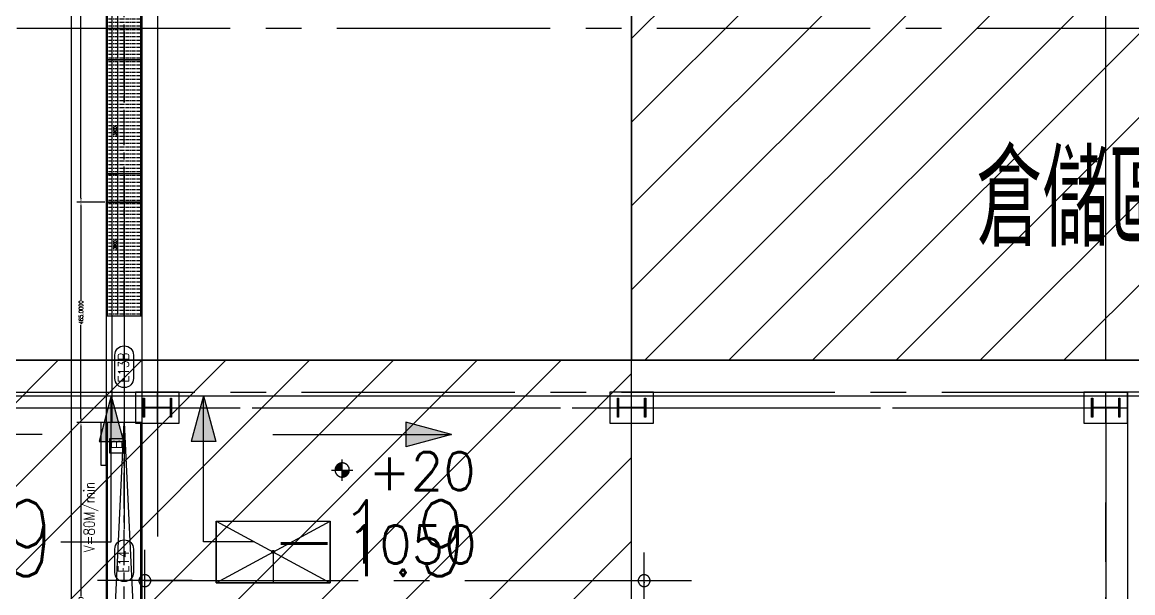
# Model space of a CAD drawing. Extents: x -40736 to 367926, y -65544 to 37405.
# Drawn here: x 345106 to 347448, y -50134 to -48930 of the extents above; entities that cross this region are included whole.
import ezdxf
from ezdxf.enums import TextEntityAlignment as Align

# ---------------------------------------------------------------- set-up
doc = ezdxf.new("R2010")
doc.units = 0
doc.header["$LTSCALE"] = 600
doc.header["$MEASUREMENT"] = 0
doc.linetypes.add('CENTER', pattern=[2, 1.25, -0.25, 0.25, -0.25])
doc.linetypes.add('CENTER2', pattern=[1.125, 0.75, -0.125, 0.125, -0.125])
doc.layers.get('0').update_dxf_attribs({"linetype": 'CONTINUOUS'})
doc.layers.get('DEFPOINTS').update_dxf_attribs({"linetype": 'CONTINUOUS'})
for name, color, linetype in [('0-CV-DIM', 3, 'CONTINUOUS'), ('0-DC_Line', 142, 'CONTINUOUS'), ('0-機台細部', 7, 'CONTINUOUS'), ('0-機號', 4, 'CONTINUOUS'), ('0-滾筒細部', 3, 'CONTINUOUS'), ('0-維修步道', 253, 'CONTINUOUS'), ('0-記號', 3, 'CONTINUOUS'), ('1FL OHCV', 6, 'CONTINUOUS'), ('底圖', 253, 'CONTINUOUS'), ('規劃圖', 253, 'CONTINUOUS')]:
    doc.layers.add(name, color=color, linetype=linetype)
doc.styles.add('AEH', font='SIMPLEX.SHX', dxfattribs={"bigfont": 'AE.SHX'})
doc.styles.add('CHINESET', font='ISOCP.SHX', dxfattribs={"width": 0.7, "bigfont": 'CHINESET.SHX'})
doc.styles.get("Standard").update_dxf_attribs({"font": 'txt.shx', "width": 0.75, "bigfont": 'chineset.shx'})
doc.styles.add('SUNG', font='txt.shx', dxfattribs={"width": 0.8, "bigfont": 'chineset.shx'})
doc.dimstyles.get("Standard").update_dxf_attribs({"dimtxt": 0.18, "dimasz": 0.18, "dimexe": 0.18, "dimexo": 0.0625, "dimgap": 0.09, "dimtad": 0, "dimtih": 1, "dimtoh": 1, "dimdec": 4, "dimzin": 0, "dimdsep": 46, "dimtxsty": 'Standard', "dimcen": 0.09, "dimadec": 0, "dimazin": 0, "dimtfac": 1, "dimtdec": 4, "dimtofl": 0, "dimtmove": 0, "dimatfit": 3, "dimfxl": 0, "dimtolj": 1, "dimtzin": 0, "dimarcsym": 0})
pattern_1 = [(45, (309308.72, -68899.45), (-88.38835, 88.38835), [])]

# ---------------------------------------------------------------- blocks, each defined once
blk = doc.blocks.new('MT_DC_Line')
at = {"layer": '0-維修步道'}
blk.add_lwpolyline([(31150, 10322), (91660, 10322), (91660, 11822), (31150, 11822)], close=True, dxfattribs=at)
blk = doc.blocks.new('A$C420C0A8B')
blk.add_lwpolyline([(0, 0), (300, 0), (300, 300), (0, 300)], close=True)
blk.add_text('B', height=220).set_placement((80, 35))
blk = doc.blocks.new('roller_FF')
at = {"color": 1, "linetype": 'CENTER', "ltscale": 0.1}
blk.add_line((0, -350), (0, 350), dxfattribs=at)
blk = doc.blocks.new('*D93')
at = {"layer": '0-滾筒細部', "color": 0, "lineweight": -2}
for p, q in [((0, 360), (0, 120)), ((3000, 360), (3000, 120)), ((2970, 140), (30, 140))]:
    blk.add_line(p, q, dxfattribs=at)
at = {"layer": '0-滾筒細部', "color": 0}
for points in [[(30, 145), (30, 135), (0, 140)], [(2970, 145), (2970, 135), (3000, 140)]]:
    blk.add_solid(points, dxfattribs=at)
at = {"layer": 'DEFPOINTS', "color": 0}
for p in [(0, 380), (3000, 380), (0, 140)]:
    blk.add_point(p, dxfattribs=at)
at = {"layer": '0-滾筒細部', "color": 0, "insert": (1500, 192), "char_height": 64, "attachment_point": 5}
blk.add_mtext('\\A1;3000', dxfattribs=at)
blk = doc.blocks.new('*D508')
at = {"layer": '0-CV-DIM', "color": 0, "lineweight": -2}
for p, q in [((1111, 4653), (1052, 4653)), ((1061, 4644), (1061, 4285.9)), ((1061, 3876), (1061, 4234.1)), ((1111, 3867), (1052, 3867))]:
    blk.add_line(p, q, dxfattribs=at)
at = {"layer": '0-CV-DIM', "color": 0}
for points in [[(1059.5, 4644), (1062.5, 4644), (1061, 4653)], [(1059.5, 3876), (1062.5, 3876), (1061, 3867)]]:
    blk.add_solid(points, dxfattribs=at)
at = {"layer": 'DEFPOINTS', "color": 0}
for p in [(1061, 4653), (1114.1, 4653), (1114.1, 3867)]:
    blk.add_point(p, dxfattribs=at)
at = {"layer": '0-CV-DIM', "color": 0, "insert": (1061, 4260), "char_height": 9, "attachment_point": 5, "rotation": 90}
blk.add_mtext('\\A1;786.0000', dxfattribs=at)
blk = doc.blocks.new('*D512')
at = {"layer": '0-CV-DIM', "color": 0, "lineweight": -2}
for p, q in [((1106, 6318), (1052, 6318)), ((1061, 6309), (1061, 5745)), ((1061, 5127), (1061, 5691)), ((1111, 5118), (1052, 5118))]:
    blk.add_line(p, q, dxfattribs=at)
at = {"layer": '0-CV-DIM', "color": 0}
for points in [[(1059.5, 6309), (1062.5, 6309), (1061, 6318)], [(1059.5, 5127), (1062.5, 5127), (1061, 5118)]]:
    blk.add_solid(points, dxfattribs=at)
at = {"layer": 'DEFPOINTS', "color": 0}
for p in [(1109.1, 6318), (1061, 5118), (1114.1, 5118)]:
    blk.add_point(p, dxfattribs=at)
at = {"layer": '0-CV-DIM', "color": 0, "insert": (1061, 5718), "char_height": 9, "attachment_point": 5, "rotation": 90}
blk.add_mtext('\\A1;1200.0000', dxfattribs=at)
blk = doc.blocks.new('*D513')
at = {"layer": '0-CV-DIM', "color": 0, "lineweight": -2}
for p, q in [((1106, 5118), (1052, 5118)), ((1061, 5109), (1061, 4911.4)), ((1061, 4662), (1061, 4859.6)), ((1111, 4653), (1052, 4653))]:
    blk.add_line(p, q, dxfattribs=at)
at = {"layer": '0-CV-DIM', "color": 0}
for points in [[(1059.5, 5109), (1062.5, 5109), (1061, 5118)], [(1059.5, 4662), (1062.5, 4662), (1061, 4653)]]:
    blk.add_solid(points, dxfattribs=at)
at = {"layer": 'DEFPOINTS', "color": 0}
for p in [(1109.1, 5118), (1061, 4653), (1114.1, 4653)]:
    blk.add_point(p, dxfattribs=at)
at = {"layer": '0-CV-DIM', "color": 0, "insert": (1061, 4885.5), "char_height": 9, "attachment_point": 5, "rotation": 90}
blk.add_mtext('\\A1;465.0000', dxfattribs=at)
blk = doc.blocks.new('A$C5B683CB5')
for p, q in [((0, 730), (6810, 730)), ((0, 30), (6810, 30))]:
    blk.add_line(p, q)
at = {"color": 1, "linetype": 'CENTER'}
blk.add_line((-1000, 380), (6810, 380), dxfattribs=at)
for points in [[(0, 760), (-1000, 760), (-1000, 0), (0, 0)], [(0, 0), (6810, 0), (6810, 760), (0, 760)], [(6810, 870), (5910, 870), (5910, 760), (6810, 760)]]:
    blk.add_lwpolyline(points, close=True)
blk = doc.blocks.new('CV_3000L_FF')
for p, q in [((0, 350), (3000, 350)), ((0, -350), (3000, -350))]:
    blk.add_line(p, q)
at = {"color": 1, "linetype": 'CENTER'}
blk.add_line((0, 0), (3000, 0), dxfattribs=at)
blk.add_lwpolyline([(0, -380), (3000, -380), (3000, 380), (0, 380)], close=True)
at = {"layer": '0-滾筒細部'}
for p in [(37.5, 0), (112.5, 0), (187.5, 0), (262.5, 0), (337.5, 0), (412.5, 0), (487.5, 0), (562.5, 0), (637.5, 0), (712.5, 0), (787.5, 0), (862.5, 0), (937.5, 0), (1012.5, 0), (1087.5, 0), (1162.5, 0), (1237.5, 0), (1312.5, 0), (1387.5, 0), (1462.5, 0), (1537.5, 0), (1612.5, 0), (1687.5, 0), (1762.5, 0), (1837.5, 0), (1912.5, 0), (1987.5, 0), (2062.5, 0), (2137.5, 0), (2212.5, 0), (2287.5, 0), (2362.5, 0), (2437.5, 0), (2512.5, 0), (2587.5, 0), (2662.5, 0), (2737.5, 0), (2812.5, 0), (2887.5, 0), (2962.5, 0)]:
    blk.add_blockref('roller_FF', p, dxfattribs=at)
dim = blk.add_linear_dim(base=(0, 140), p1=(3000, 380), p2=(0, 380), dimstyle='Standard', override={"dimscale": 20}, dxfattribs=at)
dim.commit()
dim.dimension.update_dxf_attribs({"geometry": '*D93', "text_midpoint": (1500, 192)})
blk = doc.blocks.new('A$C1C6605B1')
blk.add_lwpolyline([(1126.57952, 4653), (1126.57952, 9918)])
at = {"layer": '0-DC_Line', "linetype": 'CENTER'}
blk.add_line((1152.07952, 9978), (1152.07952, 1467), dxfattribs=at)
at = {"layer": '0-DC_Line'}
for p, q in [((1114.07952, 3867), (1152.07952, 4653)), ((1152.07952, 4653), (1190.07952, 3867))]:
    blk.add_line(p, q, dxfattribs=at)
blk.add_lwpolyline([(1190.07952, 1467), (1190.07952, 9918), (1114.07952, 9918), (1114.07952, 1467)], close=True, dxfattribs=at)
at = {"layer": '0-機號'}
for points in [[(1171.66481, 4795.32937), (1171.66481, 4746.34004, -1), (1132.49423, 4746.34004), (1132.49423, 4795.32937, -1)], [(1171.66481, 4386.08714), (1171.66481, 4337.09781, -1), (1132.49423, 4337.09781), (1132.49423, 4386.08714, -1)]]:
    blk.add_lwpolyline(points, format="xyb", close=True, dxfattribs=at)
at = {"layer": '1FL OHCV'}
for p, q in [((1190.07952, 5118), (1114.07952, 5118)), ((1190.07952, 4653), (1114.07952, 4653))]:
    blk.add_line(p, q, dxfattribs=at)
at = {"layer": '0-機台細部', "xscale": 0.09999999997671694, "yscale": 0.09999999997671694, "zscale": 0.09999999997671694, "rotation": 90}
for name, p in [('CV_3000L_FF', (1152.07952, 5418)), ('CV_3000L_FF', (1152.07952, 5118)), ('CV_3000L_FF', (1152.07952, 4878)), ('A$C5B683CB5', (1190.07958, 3972.0001))]:
    blk.add_blockref(name, p, dxfattribs=at)
at = {"layer": '0-記號', "xscale": 0.09999999997671694, "yscale": 0.09999999997671694, "zscale": 0.09999999997671694, "rotation": 90}
blk.add_blockref('A$C420C0A8B', (1150.98987, 4589.0472), dxfattribs=at)
at = {"layer": '規劃圖', "xscale": 0.09999999997671694, "yscale": 0.09999999997671694, "zscale": 0.09999999997671694, "rotation": 90}
blk.add_blockref('MT_DC_Line', (2222.27952, 751.99999), dxfattribs=at)
at = {"layer": '0-機號', "width": 0.8}
for s, p in [('E13B', (1150.70976, 4768.97606)), ('V=80M/min', (1079.94978, 4453.77149)), ('E14', (1150.70976, 4359.73383))]:
    blk.add_text(s, height=23.04, rotation=90, dxfattribs=at).set_placement(p, align=Align.MIDDLE)
at = {"layer": '0-CV-DIM'}
for base, p1, p2, override, picture, middle in [((1060.96166, 5117.99997), (1109.07952, 6317.99998), (1114.07952, 5117.99997), {"dimscale": 50}, '*D512', (1060.96166, 5717.99997)), ((1060.96166, 4653), (1109.07952, 5117.99997), (1114.07952, 4653), {"dimscale": 50}, '*D513', (1060.96166, 4885.49998)), ((1060.96166, 4653), (1114.07952, 3867), (1114.07952, 4653), {"dimscale": 50, "dimtmove": 1}, '*D508', (1060.96166, 4260))]:
    dim = blk.add_linear_dim(base=base, p1=p1, p2=p2, angle=90, dimstyle='Standard', override=override, dxfattribs=at)
    dim.commit()
    dim.dimension.update_dxf_attribs({"geometry": picture, "text_midpoint": middle})

msp = doc.modelspace()

# ---------------------------------------------------------------- hatches: boundary and pattern name
at = {"layer": '底圖'}
h = msp.add_hatch(dxfattribs=at)
h.set_pattern_fill('ANSI31', color=253, scale=1000, style=0)
h.set_pattern_definition(pattern_1)
h.paths.add_polyline_path([(346391.28917, -33643.31825), (348391.28897, -33643.31825), (348391.28897, -49643.31765), (346391.28917, -49643.31765)])
h = msp.add_hatch(dxfattribs=at)
h.set_pattern_fill('ANSI31', color=253, scale=1000, style=0)
h.set_pattern_definition(pattern_1)
h.paths.add_polyline_path([(337466.29017, -53718.31705), (346391.28917, -53718.31705), (346391.28917, -49643.31765), (337466.29017, -49643.31765)])

# ---------------------------------------------------------------- linework, layer by layer
at = {"layer": '底圖', "color": 253}
for p, q in [((345391.28917, -33643.31825), (345391.28917, -49643.31765)), ((346391.28917, -33643.31825), (346391.28917, -49643.31765)), ((347391.28897, -49643.31765), (347391.28897, -33643.31825)), ((337391.29017, -49643.31765), (353391.28837, -49643.31765)), ((345391.28917, -49643.31765), (345391.28917, -50015.19875)), ((337466.29017, -49718.31765), (355466.28837, -49718.31765)), ((345294.04619, -49718.31765), (345268.16429, -49814.91023)), ((345294.04619, -50026.50459), (345294.04619, -49718.31765)), ((345294.04619, -49718.31765), (345319.9281, -49814.91023)), ((345488.53215, -49718.31765), (345462.65024, -49814.91023)), ((345488.53215, -50026.50459), (345488.53215, -49718.31765)), ((345488.53215, -49718.31765), (345514.41405, -49814.91023)), ((345914.95008, -49773.90412), (345914.95008, -49825.66793)), ((346011.54266, -49799.78602), (345914.95008, -49773.90412)), ((345148.19475, -49799.78602), (344771.03568, -49799.78602)), ((345268.16429, -49814.91023), (345319.9281, -49814.91023)), ((345514.41405, -49814.91023), (345462.65024, -49814.91023)), ((345634.38358, -49799.78602), (346011.54266, -49799.78602)), ((346011.54266, -49799.78602), (345914.95008, -49825.66793)), ((345187.32621, -50026.50459), (345294.04619, -50026.50459)), ((345595.25213, -50026.50459), (345488.53215, -50026.50459))]:
    msp.add_line(p, q, dxfattribs=at)
at = {"layer": '底圖', "linetype": 'CENTER2'}
for p, q in [((334294.78482, -48943.38448), (359935.43912, -48942.14948)), ((344345.28957, -49710.83166), (347437.28957, -49710.85549)), ((345437.28957, -49710.83166), (345345.28957, -49710.83166)), ((345345.28957, -49710.83166), (345345.28957, -49775.83166)), ((345361.28957, -49763.33166), (345361.28957, -49723.33166)), ((345361.28957, -49723.33166), (345363.78957, -49723.33166)), ((345363.78957, -49727.03663), (345361.28957, -49724.53663)), ((345363.78957, -49727.92051), (345361.28957, -49725.42051)), ((345363.78957, -49725.26886), (345361.85237, -49723.33166)), ((345363.78957, -49724.38498), (345362.73625, -49723.33166)), ((345363.78957, -49723.33166), (345363.78957, -49742.53166)), ((345391.28957, -49775.83166), (345391.28957, -49710.83166)), ((345418.78957, -49742.53166), (345418.78957, -49723.33166)), ((345418.78957, -49723.33166), (345421.28957, -49723.33166)), ((345421.28957, -49726.20032), (345418.78957, -49723.70032)), ((345421.28957, -49727.0842), (345418.78957, -49724.5842)), ((345421.28957, -49728.85197), (345418.78957, -49726.35197)), ((345421.28957, -49724.43255), (345420.18868, -49723.33166)), ((345421.28957, -49723.54867), (345421.07256, -49723.33166)), ((345421.28957, -49723.33166), (345421.28957, -49763.33166)), ((345437.28957, -49775.83166), (345437.28957, -49710.83166)), ((346437.28957, -49710.83166), (346345.28957, -49710.83166)), ((346345.28957, -49710.83166), (346345.28957, -49775.83166)), ((346361.28957, -49763.33166), (346361.28957, -49723.33166)), ((346361.28957, -49723.33166), (346363.78957, -49723.33166)), ((346363.78957, -49727.03663), (346361.28957, -49724.53663)), ((346363.78957, -49727.92051), (346361.28957, -49725.42051)), ((346363.78957, -49725.26886), (346361.85237, -49723.33166)), ((346363.78957, -49724.38498), (346362.73625, -49723.33166)), ((346363.78957, -49723.33166), (346363.78957, -49742.53166)), ((346391.28957, -49775.83166), (346391.28957, -49710.83166)), ((346418.78957, -49742.53166), (346418.78957, -49723.33166)), ((346418.78957, -49723.33166), (346421.28957, -49723.33166)), ((346421.28957, -49726.20032), (346418.78957, -49723.70032)), ((346421.28957, -49727.0842), (346418.78957, -49724.5842)), ((346421.28957, -49728.85197), (346418.78957, -49726.35197)), ((346421.28957, -49724.43255), (346420.18868, -49723.33166)), ((346421.28957, -49723.54867), (346421.07256, -49723.33166)), ((346421.28957, -49723.33166), (346421.28957, -49763.33166)), ((346437.28957, -49775.83166), (346437.28957, -49710.83166)), ((347437.28957, -49710.85549), (347345.28957, -49710.85549)), ((347345.28957, -49710.85549), (347345.28957, -49775.85549)), ((347361.28957, -49763.35549), (347361.28957, -49723.35549)), ((347361.28957, -49723.35549), (347363.78957, -49723.35549)), ((347363.78957, -49727.06046), (347361.28957, -49724.56046)), ((347363.78957, -49727.94434), (347361.28957, -49725.44434)), ((347363.78957, -49725.29269), (347361.85237, -49723.3555)), ((347363.78957, -49724.40881), (347362.73625, -49723.3555)), ((347363.78957, -49723.35549), (347363.78957, -49742.55549)), ((347391.28957, -49775.85549), (347391.28957, -49710.85549)), ((347418.78957, -49742.55549), (347418.78957, -49723.35549)), ((347418.78957, -49723.35549), (347421.28957, -49723.35549)), ((347421.28957, -49726.22415), (347418.78957, -49723.72415)), ((347421.28957, -49727.10803), (347418.78957, -49724.60803)), ((347421.28957, -49724.45638), (347420.18868, -49723.3555)), ((347421.28957, -49723.5725), (347421.07256, -49723.3555)), ((347421.28957, -49723.35549), (347421.28957, -49763.35549)), ((348391.30179, -49710.86285), (347437.28957, -49710.85549)), ((347437.28957, -49710.85549), (347437.28957, -51297.33166)), ((347437.28957, -49775.85549), (347437.28957, -49710.85549)), ((333491.07, -49743.33166), (347391.28957, -49743.33166)), ((344391.28957, -49743.33166), (347391.28957, -49743.33166)), ((345345.28957, -49743.33166), (345437.28957, -49743.33166)), ((345363.78957, -49729.68828), (345361.28957, -49727.18828)), ((345363.78957, -49730.57216), (345361.28957, -49728.07216)), ((345363.78957, -49732.33993), (345361.28957, -49729.83993)), ((345363.78957, -49733.22381), (345361.28957, -49730.72381)), ((345363.78957, -49734.99158), (345361.28957, -49732.49158)), ((345363.78957, -49735.87546), (345361.28957, -49733.37546)), ((345363.78957, -49737.64323), (345361.28957, -49735.14323)), ((345363.78957, -49738.52711), (345361.28957, -49736.02711)), ((345363.78957, -49740.29488), (345361.28957, -49737.79488)), ((345363.78957, -49741.17876), (345361.28957, -49738.67876)), ((345364.9747, -49744.13166), (345361.28957, -49740.44653)), ((345364.09082, -49744.13166), (345361.28957, -49741.33041)), ((345363.78957, -49745.59818), (345361.28957, -49743.09818)), ((345363.78957, -49746.48206), (345361.28957, -49743.98206)), ((345363.78957, -49748.24983), (345361.28957, -49745.74983)), ((345363.78957, -49749.13372), (345361.28957, -49746.63372)), ((345363.78957, -49750.90148), (345361.28957, -49748.40148)), ((345363.78957, -49751.78537), (345361.28957, -49749.28537)), ((345363.78957, -49742.53166), (345418.78957, -49742.53166)), ((345418.78957, -49744.13166), (345363.78957, -49744.13166)), ((345363.78957, -49744.13166), (345363.78957, -49763.33166)), ((345366.74247, -49744.13166), (345365.14247, -49742.53166)), ((345367.62635, -49744.13166), (345366.02635, -49742.53166)), ((345369.39412, -49744.13166), (345367.79412, -49742.53166)), ((345370.278, -49744.13166), (345368.678, -49742.53166)), ((345372.04577, -49744.13166), (345370.44577, -49742.53166)), ((345372.92965, -49744.13166), (345371.32965, -49742.53166)), ((345374.69742, -49744.13166), (345373.09742, -49742.53166)), ((345375.5813, -49744.13166), (345373.9813, -49742.53166)), ((345377.34907, -49744.13166), (345375.74907, -49742.53166)), ((345378.23295, -49744.13166), (345376.63295, -49742.53166)), ((345380.00072, -49744.13166), (345378.40072, -49742.53166)), ((345380.8846, -49744.13166), (345379.2846, -49742.53166)), ((345382.65237, -49744.13166), (345381.05237, -49742.53166)), ((345383.53625, -49744.13166), (345381.93625, -49742.53166)), ((345385.30402, -49744.13166), (345383.70402, -49742.53166)), ((345386.1879, -49744.13166), (345384.5879, -49742.53166)), ((345387.95567, -49744.13166), (345386.35567, -49742.53166)), ((345388.83955, -49744.13166), (345387.23955, -49742.53166)), ((345390.60732, -49744.13166), (345389.00732, -49742.53166)), ((345391.4912, -49744.13166), (345389.8912, -49742.53166)), ((345393.25897, -49744.13166), (345391.65897, -49742.53166)), ((345394.14286, -49744.13166), (345392.54286, -49742.53166)), ((345395.91062, -49744.13166), (345394.31062, -49742.53166)), ((345396.79451, -49744.13166), (345395.19451, -49742.53166)), ((345398.56227, -49744.13166), (345396.96227, -49742.53166)), ((345399.44616, -49744.13166), (345397.84616, -49742.53166)), ((345401.21392, -49744.13166), (345399.61392, -49742.53166)), ((345402.09781, -49744.13166), (345400.49781, -49742.53166)), ((345403.86557, -49744.13166), (345402.26557, -49742.53166)), ((345404.74946, -49744.13166), (345403.14946, -49742.53166)), ((345406.51722, -49744.13166), (345404.91722, -49742.53166)), ((345407.40111, -49744.13166), (345405.80111, -49742.53166)), ((345409.16887, -49744.13166), (345407.56887, -49742.53166)), ((345410.05276, -49744.13166), (345408.45276, -49742.53166)), ((345411.82052, -49744.13166), (345410.22052, -49742.53166)), ((345412.70441, -49744.13166), (345411.10441, -49742.53166)), ((345414.47217, -49744.13166), (345412.87217, -49742.53166)), ((345415.35606, -49744.13166), (345413.75606, -49742.53166)), ((345417.12383, -49744.13166), (345415.52383, -49742.53166)), ((345418.00771, -49744.13166), (345416.40771, -49742.53166)), ((345421.28957, -49745.64576), (345418.17548, -49742.53166)), ((345421.28957, -49729.73585), (345418.78957, -49727.23585)), ((345421.28957, -49731.50362), (345418.78957, -49729.00362)), ((345421.28957, -49732.3875), (345418.78957, -49729.8875)), ((345421.28957, -49734.15527), (345418.78957, -49731.65527)), ((345421.28957, -49735.03915), (345418.78957, -49732.53915)), ((345421.28957, -49736.80692), (345418.78957, -49734.30692)), ((345421.28957, -49737.6908), (345418.78957, -49735.1908)), ((345421.28957, -49739.45857), (345418.78957, -49736.95857)), ((345421.28957, -49740.34245), (345418.78957, -49737.84245)), ((345421.28957, -49742.11022), (345418.78957, -49739.61022)), ((345421.28957, -49742.9941), (345418.78957, -49740.4941)), ((345421.28957, -49744.76187), (345418.78957, -49742.26187)), ((345418.78957, -49763.33166), (345418.78957, -49744.13166)), ((345421.28957, -49747.41352), (345418.78957, -49744.91352)), ((345421.28957, -49748.29741), (345418.78957, -49745.79741)), ((345421.28957, -49750.06517), (345418.78957, -49747.56517)), ((345421.28957, -49750.94906), (345418.78957, -49748.44906)), ((346345.28957, -49743.33166), (346437.28957, -49743.33166)), ((346363.78957, -49729.68828), (346361.28957, -49727.18828)), ((346363.78957, -49730.57216), (346361.28957, -49728.07216)), ((346363.78957, -49732.33993), (346361.28957, -49729.83993)), ((346363.78957, -49733.22381), (346361.28957, -49730.72381)), ((346363.78957, -49734.99158), (346361.28957, -49732.49158)), ((346363.78957, -49735.87546), (346361.28957, -49733.37546)), ((346363.78957, -49737.64323), (346361.28957, -49735.14323)), ((346363.78957, -49738.52711), (346361.28957, -49736.02711)), ((346363.78957, -49740.29488), (346361.28957, -49737.79488)), ((346363.78957, -49741.17876), (346361.28957, -49738.67876)), ((346364.9747, -49744.13166), (346361.28957, -49740.44653)), ((346364.09082, -49744.13166), (346361.28957, -49741.33041)), ((346363.78957, -49745.59818), (346361.28957, -49743.09818)), ((346363.78957, -49746.48206), (346361.28957, -49743.98206)), ((346363.78957, -49748.24983), (346361.28957, -49745.74983)), ((346363.78957, -49749.13372), (346361.28957, -49746.63372)), ((346363.78957, -49750.90148), (346361.28957, -49748.40148)), ((346363.78957, -49751.78537), (346361.28957, -49749.28537)), ((346363.78957, -49742.53166), (346418.78957, -49742.53166)), ((346418.78957, -49744.13166), (346363.78957, -49744.13166)), ((346363.78957, -49744.13166), (346363.78957, -49763.33166)), ((346366.74247, -49744.13166), (346365.14247, -49742.53166)), ((346367.62635, -49744.13166), (346366.02635, -49742.53166)), ((346369.39412, -49744.13166), (346367.79412, -49742.53166)), ((346370.278, -49744.13166), (346368.678, -49742.53166)), ((346372.04577, -49744.13166), (346370.44577, -49742.53166)), ((346372.92965, -49744.13166), (346371.32965, -49742.53166)), ((346374.69742, -49744.13166), (346373.09742, -49742.53166)), ((346375.5813, -49744.13166), (346373.9813, -49742.53166)), ((346377.34907, -49744.13166), (346375.74907, -49742.53166)), ((346378.23295, -49744.13166), (346376.63295, -49742.53166)), ((346380.00072, -49744.13166), (346378.40072, -49742.53166)), ((346380.8846, -49744.13166), (346379.2846, -49742.53166)), ((346382.65237, -49744.13166), (346381.05237, -49742.53166)), ((346383.53625, -49744.13166), (346381.93625, -49742.53166)), ((346385.30402, -49744.13166), (346383.70402, -49742.53166)), ((346386.1879, -49744.13166), (346384.5879, -49742.53166)), ((346387.95567, -49744.13166), (346386.35567, -49742.53166)), ((346388.83955, -49744.13166), (346387.23955, -49742.53166)), ((346390.60732, -49744.13166), (346389.00732, -49742.53166)), ((346391.4912, -49744.13166), (346389.8912, -49742.53166)), ((346393.25897, -49744.13166), (346391.65897, -49742.53166)), ((346394.14285, -49744.13166), (346392.54285, -49742.53166)), ((346395.91062, -49744.13166), (346394.31062, -49742.53166)), ((346396.79451, -49744.13166), (346395.19451, -49742.53166)), ((346398.56227, -49744.13166), (346396.96227, -49742.53166)), ((346399.44616, -49744.13166), (346397.84616, -49742.53166)), ((346401.21392, -49744.13166), (346399.61392, -49742.53166)), ((346402.09781, -49744.13166), (346400.49781, -49742.53166)), ((346403.86557, -49744.13166), (346402.26557, -49742.53166)), ((346404.74946, -49744.13166), (346403.14946, -49742.53166)), ((346406.51722, -49744.13166), (346404.91722, -49742.53166)), ((346407.40111, -49744.13166), (346405.80111, -49742.53166)), ((346409.16887, -49744.13166), (346407.56887, -49742.53166)), ((346410.05276, -49744.13166), (346408.45276, -49742.53166)), ((346411.82052, -49744.13166), (346410.22052, -49742.53166)), ((346412.70441, -49744.13166), (346411.10441, -49742.53166)), ((346414.47217, -49744.13166), (346412.87217, -49742.53166)), ((346415.35606, -49744.13166), (346413.75606, -49742.53166)), ((346417.12383, -49744.13166), (346415.52383, -49742.53166)), ((346418.00771, -49744.13166), (346416.40771, -49742.53166)), ((346421.28957, -49745.64576), (346418.17548, -49742.53166)), ((346421.28957, -49729.73585), (346418.78957, -49727.23585)), ((346421.28957, -49731.50362), (346418.78957, -49729.00362)), ((346421.28957, -49732.3875), (346418.78957, -49729.8875)), ((346421.28957, -49734.15527), (346418.78957, -49731.65527)), ((346421.28957, -49735.03915), (346418.78957, -49732.53915)), ((346421.28957, -49736.80692), (346418.78957, -49734.30692)), ((346421.28957, -49737.6908), (346418.78957, -49735.1908)), ((346421.28957, -49739.45857), (346418.78957, -49736.95857)), ((346421.28957, -49740.34245), (346418.78957, -49737.84245)), ((346421.28957, -49742.11022), (346418.78957, -49739.61022)), ((346421.28957, -49742.9941), (346418.78957, -49740.4941)), ((346421.28957, -49744.76187), (346418.78957, -49742.26187)), ((346418.78957, -49763.33166), (346418.78957, -49744.13166)), ((346421.28957, -49747.41352), (346418.78957, -49744.91352)), ((346421.28957, -49748.29741), (346418.78957, -49745.79741)), ((346421.28957, -49750.06517), (346418.78957, -49747.56517)), ((346421.28957, -49750.94906), (346418.78957, -49748.44906)), ((347345.28957, -49743.35549), (347437.28957, -49743.35549)), ((347363.78957, -49729.71211), (347361.28957, -49727.21211)), ((347363.78957, -49730.59599), (347361.28957, -49728.09599)), ((347363.78957, -49732.36376), (347361.28957, -49729.86376)), ((347363.78957, -49733.24764), (347361.28957, -49730.74764)), ((347363.78957, -49735.01541), (347361.28957, -49732.51541)), ((347363.78957, -49735.89929), (347361.28957, -49733.39929)), ((347363.78957, -49737.66706), (347361.28957, -49735.16706)), ((347363.78957, -49738.55094), (347361.28957, -49736.05094)), ((347363.78957, -49740.31871), (347361.28957, -49737.81871)), ((347363.78957, -49741.20259), (347361.28957, -49738.70259)), ((347364.9747, -49744.1555), (347361.28957, -49740.47036)), ((347364.09082, -49744.1555), (347361.28957, -49741.35424)), ((347363.78957, -49745.62201), (347361.28957, -49743.12201)), ((347363.78957, -49746.5059), (347361.28957, -49744.0059)), ((347363.78957, -49748.27366), (347361.28957, -49745.77366)), ((347363.78957, -49749.15755), (347361.28957, -49746.65755)), ((347363.78957, -49750.92531), (347361.28957, -49748.42531)), ((347363.78957, -49751.8092), (347361.28957, -49749.3092)), ((347363.78957, -49742.55549), (347418.78957, -49742.55549)), ((347418.78957, -49744.15549), (347363.78957, -49744.15549)), ((347363.78957, -49744.15549), (347363.78957, -49763.35549)), ((347366.74247, -49744.1555), (347365.14247, -49742.5555)), ((347367.62635, -49744.1555), (347366.02635, -49742.5555)), ((347369.39412, -49744.1555), (347367.79412, -49742.5555)), ((347370.278, -49744.1555), (347368.678, -49742.5555)), ((347372.04577, -49744.1555), (347370.44577, -49742.5555)), ((347372.92965, -49744.1555), (347371.32965, -49742.5555)), ((347374.69742, -49744.1555), (347373.09742, -49742.5555)), ((347375.5813, -49744.1555), (347373.9813, -49742.5555)), ((347377.34907, -49744.1555), (347375.74907, -49742.5555)), ((347378.23295, -49744.1555), (347376.63295, -49742.5555)), ((347380.00072, -49744.1555), (347378.40072, -49742.5555)), ((347380.8846, -49744.1555), (347379.2846, -49742.5555)), ((347382.65237, -49744.1555), (347381.05237, -49742.5555)), ((347383.53625, -49744.1555), (347381.93625, -49742.5555)), ((347385.30402, -49744.1555), (347383.70402, -49742.5555)), ((347386.1879, -49744.1555), (347384.5879, -49742.5555)), ((347387.95567, -49744.1555), (347386.35567, -49742.5555)), ((347388.83955, -49744.1555), (347387.23955, -49742.5555)), ((347390.60732, -49744.1555), (347389.00732, -49742.5555)), ((347391.4912, -49744.1555), (347389.8912, -49742.5555)), ((347391.28957, -49743.33166), (347391.28957, -51343.33166)), ((347393.25897, -49744.1555), (347391.65897, -49742.5555)), ((347394.14285, -49744.1555), (347392.54285, -49742.5555)), ((347395.91062, -49744.1555), (347394.31062, -49742.5555)), ((347396.7945, -49744.1555), (347395.1945, -49742.5555)), ((347398.56227, -49744.1555), (347396.96227, -49742.5555)), ((347399.44616, -49744.1555), (347397.84616, -49742.5555)), ((347401.21392, -49744.1555), (347399.61392, -49742.5555)), ((347402.09781, -49744.1555), (347400.49781, -49742.5555)), ((347403.86557, -49744.1555), (347402.26557, -49742.5555)), ((347404.74946, -49744.1555), (347403.14946, -49742.5555)), ((347406.51722, -49744.1555), (347404.91722, -49742.5555)), ((347407.40111, -49744.1555), (347405.80111, -49742.5555)), ((347409.16887, -49744.1555), (347407.56887, -49742.5555)), ((347410.05276, -49744.1555), (347408.45276, -49742.5555)), ((347411.82052, -49744.1555), (347410.22052, -49742.5555)), ((347412.70441, -49744.1555), (347411.10441, -49742.5555)), ((347414.47217, -49744.1555), (347412.87217, -49742.5555)), ((347415.35606, -49744.1555), (347413.75606, -49742.5555)), ((347417.12382, -49744.1555), (347415.52382, -49742.5555)), ((347418.00771, -49744.1555), (347416.40771, -49742.5555)), ((347421.28957, -49745.66959), (347418.17548, -49742.5555)), ((347421.28957, -49728.8758), (347418.78957, -49726.3758)), ((347421.28957, -49729.75968), (347418.78957, -49727.25968)), ((347421.28957, -49731.52745), (347418.78957, -49729.02745)), ((347421.28957, -49732.41133), (347418.78957, -49729.91133)), ((347421.28957, -49734.1791), (347418.78957, -49731.6791)), ((347421.28957, -49735.06298), (347418.78957, -49732.56298)), ((347421.28957, -49736.83075), (347418.78957, -49734.33075)), ((347421.28957, -49737.71463), (347418.78957, -49735.21463)), ((347421.28957, -49739.4824), (347418.78957, -49736.9824)), ((347421.28957, -49740.36628), (347418.78957, -49737.86628)), ((347421.28957, -49742.13405), (347418.78957, -49739.63405)), ((347421.28957, -49743.01794), (347418.78957, -49740.51794)), ((347421.28957, -49744.7857), (347418.78957, -49742.2857)), ((347418.78957, -49763.35549), (347418.78957, -49744.15549)), ((347421.28957, -49747.43735), (347418.78957, -49744.93735)), ((347421.28957, -49748.32124), (347418.78957, -49745.82124)), ((347421.28957, -49750.089), (347418.78957, -49747.589)), ((347421.28957, -49750.97289), (347418.78957, -49748.47289)), ((345363.78957, -49753.55313), (345361.28957, -49751.05313)), ((345363.78957, -49754.43702), (345361.28957, -49751.93702)), ((345363.78957, -49756.20478), (345361.28957, -49753.70478)), ((345363.78957, -49757.08867), (345361.28957, -49754.58867)), ((345363.78957, -49758.85643), (345361.28957, -49756.35643)), ((345363.78957, -49759.74032), (345361.28957, -49757.24032)), ((345363.78957, -49761.50808), (345361.28957, -49759.00808)), ((345363.78957, -49762.39197), (345361.28957, -49759.89197)), ((345362.9615, -49763.33166), (345361.28957, -49761.65973)), ((345362.07761, -49763.33166), (345361.28957, -49762.54362)), ((345363.78957, -49763.33166), (345361.28957, -49763.33166)), ((345421.28957, -49752.71682), (345418.78957, -49750.21682)), ((345421.28957, -49753.60071), (345418.78957, -49751.10071)), ((345421.28957, -49755.36847), (345418.78957, -49752.86847)), ((345421.28957, -49756.25236), (345418.78957, -49753.75236)), ((345421.28957, -49758.02012), (345418.78957, -49755.52012)), ((345421.28957, -49758.90401), (345418.78957, -49756.40401)), ((345421.28957, -49760.67177), (345418.78957, -49758.17177)), ((345421.28957, -49761.55566), (345418.78957, -49759.05566)), ((345421.28957, -49763.32342), (345418.78957, -49760.82342)), ((345420.41392, -49763.33166), (345418.78957, -49761.70731)), ((345421.28957, -49763.33166), (345418.78957, -49763.33166)), ((346363.78957, -49753.55313), (346361.28957, -49751.05313)), ((346363.78957, -49754.43702), (346361.28957, -49751.93702)), ((346363.78957, -49756.20478), (346361.28957, -49753.70478)), ((346363.78957, -49757.08867), (346361.28957, -49754.58867)), ((346363.78957, -49758.85643), (346361.28957, -49756.35643)), ((346363.78957, -49759.74032), (346361.28957, -49757.24032)), ((346363.78957, -49761.50808), (346361.28957, -49759.00808)), ((346363.78957, -49762.39197), (346361.28957, -49759.89197)), ((346362.9615, -49763.33166), (346361.28957, -49761.65973)), ((346362.07761, -49763.33166), (346361.28957, -49762.54362)), ((346363.78957, -49763.33166), (346361.28957, -49763.33166)), ((346421.28957, -49752.71682), (346418.78957, -49750.21682)), ((346421.28957, -49753.60071), (346418.78957, -49751.10071)), ((346421.28957, -49755.36847), (346418.78957, -49752.86847)), ((346421.28957, -49756.25236), (346418.78957, -49753.75236)), ((346421.28957, -49758.02012), (346418.78957, -49755.52012)), ((346421.28957, -49758.90401), (346418.78957, -49756.40401)), ((346421.28957, -49760.67177), (346418.78957, -49758.17177)), ((346421.28957, -49761.55566), (346418.78957, -49759.05566)), ((346421.28957, -49763.32342), (346418.78957, -49760.82342)), ((346420.41392, -49763.33166), (346418.78957, -49761.70731)), ((346421.28957, -49763.33166), (346418.78957, -49763.33166)), ((347363.78957, -49753.57696), (347361.28957, -49751.07696)), ((347363.78957, -49754.46085), (347361.28957, -49751.96085)), ((347363.78957, -49756.22861), (347361.28957, -49753.72861)), ((347363.78957, -49757.1125), (347361.28957, -49754.6125)), ((347363.78957, -49758.88026), (347361.28957, -49756.38026)), ((347363.78957, -49759.76415), (347361.28957, -49757.26415)), ((347363.78957, -49761.53191), (347361.28957, -49759.03191)), ((347363.78957, -49762.4158), (347361.28957, -49759.9158)), ((347362.9615, -49763.3555), (347361.28957, -49761.68356)), ((347362.07761, -49763.3555), (347361.28957, -49762.56745)), ((347363.78957, -49763.35549), (347361.28957, -49763.35549)), ((347421.28957, -49752.74065), (347418.78957, -49750.24065)), ((347421.28957, -49753.62454), (347418.78957, -49751.12454)), ((347421.28957, -49755.3923), (347418.78957, -49752.8923)), ((347421.28957, -49756.27619), (347418.78957, -49753.77619)), ((347421.28957, -49758.04395), (347418.78957, -49755.54395)), ((347421.28957, -49758.92784), (347418.78957, -49756.42784)), ((347421.28957, -49760.6956), (347418.78957, -49758.1956)), ((347421.28957, -49761.57949), (347418.78957, -49759.07949)), ((347421.28957, -49763.34726), (347418.78957, -49760.84726)), ((347420.41392, -49763.3555), (347418.78957, -49761.73114)), ((347421.28957, -49763.35549), (347418.78957, -49763.35549)), ((345345.28957, -49775.83166), (345437.28957, -49775.83166)), ((346345.28957, -49775.83166), (346437.28957, -49775.83166)), ((347345.28957, -49775.85549), (347437.28957, -49775.85549)), ((345766.11184, -49872.74297), (345778.92648, -49859.92834)), ((345766.71823, -49874.78824), (345780.97175, -49860.53472)), ((345767.08449, -49869.11868), (345775.30219, -49860.90098)), ((345769.36988, -49874.78824), (345780.97175, -49863.18637)), ((345772.02153, -49874.78824), (345780.97175, -49865.83802)), ((345780.97175, -49859.78824), (345780.97175, -49852.28824)), ((345780.97175, -49874.78824), (345780.97175, -49859.78824)), ((345758.47175, -49874.78824), (345765.97175, -49874.78824)), ((345765.97175, -49874.78824), (345780.97175, -49874.78824)), ((345774.67318, -49874.78824), (345780.97175, -49868.48967)), ((345777.32483, -49874.78824), (345780.97175, -49871.14132)), ((345779.97648, -49874.78824), (345780.97175, -49873.79297)), ((345780.88662, -49889.788), (345780.97175, -49889.70287)), ((345780.88662, -49889.788), (345780.97175, -49889.70287)), ((345780.97175, -49889.78824), (345780.97175, -49874.78824)), ((345780.97175, -49874.78824), (345795.88638, -49874.78824)), ((345780.97175, -49876.44462), (345782.62813, -49874.78824)), ((345780.97175, -49879.09627), (345785.27978, -49874.78824)), ((345780.97175, -49881.74792), (345787.93143, -49874.78824)), ((345780.97175, -49884.39957), (345790.58308, -49874.78824)), ((345780.97175, -49887.05122), (345793.23473, -49874.78824)), ((345780.97175, -49889.70287), (345795.88638, -49874.78824)), ((345780.97175, -49897.28824), (345780.97175, -49889.78824)), ((345783.80876, -49889.51751), (345795.70102, -49877.62525)), ((345787.86998, -49888.10795), (345794.29145, -49881.68647)), ((345795.88638, -49874.78824), (345795.97151, -49874.70311)), ((345795.88638, -49874.78824), (345803.47175, -49874.78824)), ((347391.28957, -50743.33166), (347391.28957, -49943.33166)), ((345515.29983, -49982.67083), (345515.29983, -50112.67083)), ((345515.29983, -49982.67083), (345755.29983, -49982.67083)), ((345515.29983, -50112.67083), (345515.29983, -49982.67083)), ((345515.29983, -49982.67083), (345755.29983, -50112.67083)), ((345515.29983, -50112.67083), (345755.29983, -49982.67083)), ((345755.29983, -50112.67083), (345755.29983, -49982.67083)), ((345755.29983, -49982.67083), (345755.29983, -50112.67083)), ((345364.77426, -50343.33166), (345364.77426, -50043.34478)), ((345635.29983, -50047.67083), (345635.29983, -50112.67083)), ((346417.77426, -50343.33166), (346417.77426, -50048.98847)), ((345464.77426, -50108.22282), (345264.77426, -50108.22282)), ((345364.77426, -50108.22282), (346417.77426, -50108.22282)), ((345515.29983, -50112.67083), (345755.29983, -50112.67083)), ((345755.29983, -50112.67083), (345515.29983, -50112.67083)), ((346317.77426, -50108.22282), (346517.77426, -50108.22282))]:
    msp.add_line(p, q, dxfattribs=at)
at = {"layer": '底圖', "color": 253}
for points in [[(346391.28917, -33643.31825), (348391.28897, -33643.31825), (348391.28897, -49643.31765), (346391.28917, -49643.31765)], [(337466.29017, -53718.31705), (346391.28917, -53718.31705), (346391.28917, -49643.31765), (337466.29017, -49643.31765)]]:
    msp.add_lwpolyline(points, close=True, dxfattribs=at)
at = {"layer": '底圖', "linetype": 'CENTER2'}
for centre, major_axis, start_param, end_param in [((345780.97175, -49874.78824), (10.6066, 10.6066), 0.7853981634, 2.3561944902), ((345780.97175, -49874.78824), (-10.6066, 10.6066), 3.926990817, 5.4977871438), ((345780.97175, -49874.78824), (-10.6066, 10.6066), 0.7853981634, 2.3561944902), ((345780.97175, -49874.78824), (10.6066, 10.6066), 3.9213154478, 5.4977871438), ((345635.29983, -50047.67083), (-2.12132, 2.12132), -0.7853981634, 5.4977871438), ((345364.77426, -50108.22282), (8.83883, 8.83883), 5.4977871439, 8.6393797975), ((346417.77426, -50108.22282), (8.83883, 8.83883), 5.4977871438, 8.6393797974), ((345364.77426, -50108.22282), (8.83883, 8.83883), 2.3561944903, 5.4977871439), ((346417.77426, -50108.22282), (8.83883, 8.83883), 2.3561944902, 5.4977871438)]:
    msp.add_ellipse(centre, major_axis=major_axis, ratio=1, start_param=start_param, end_param=end_param, dxfattribs=at)
msp.add_point((346417.78957, -50111.86181), dxfattribs=at)
at = {"layer": '底圖', "color": 253}
for points in [[(345268.16429, -49814.91023), (345319.9281, -49814.91023), (345294.04619, -49718.31765)], [(345514.41405, -49814.91023), (345462.65024, -49814.91023), (345488.53215, -49718.31765)], [(345914.95008, -49773.90412), (345914.95008, -49825.66793), (346011.54266, -49799.78602)]]:
    msp.add_solid(points, dxfattribs=at)

# ---------------------------------------------------------------- block references
msp.add_blockref('A$C1C6605B1', (344169.01004, -54427.7968), dxfattribs=at)

# ---------------------------------------------------------------- texts
at = {"linetype": 'Continuous', "style": 'AEH'}
for s, p in [('+20', (345836.20318, -49916.96773)), ('1050', (345790.35795, -50071.66668))]:
    msp.add_text(s, height=80, dxfattribs=at).set_placement(p)
at = {"layer": '底圖', "linetype": 'CENTER2', "style": 'CHINESET', "width": 0.7}
msp.add_text('倉儲區整地範圍', height=200, dxfattribs=at).set_placement((347117.81447, -49403.64495))
at = {"layer": '底圖', "color": 253, "style": 'SUNG', "width": 0.8}
for p in [(344756.96326, -50098.71282), (345629.4246, -50098.71282)]:
    msp.add_text('-1.9', height=160, dxfattribs=at).set_placement(p)

doc.saveas('drawing.dxf')
